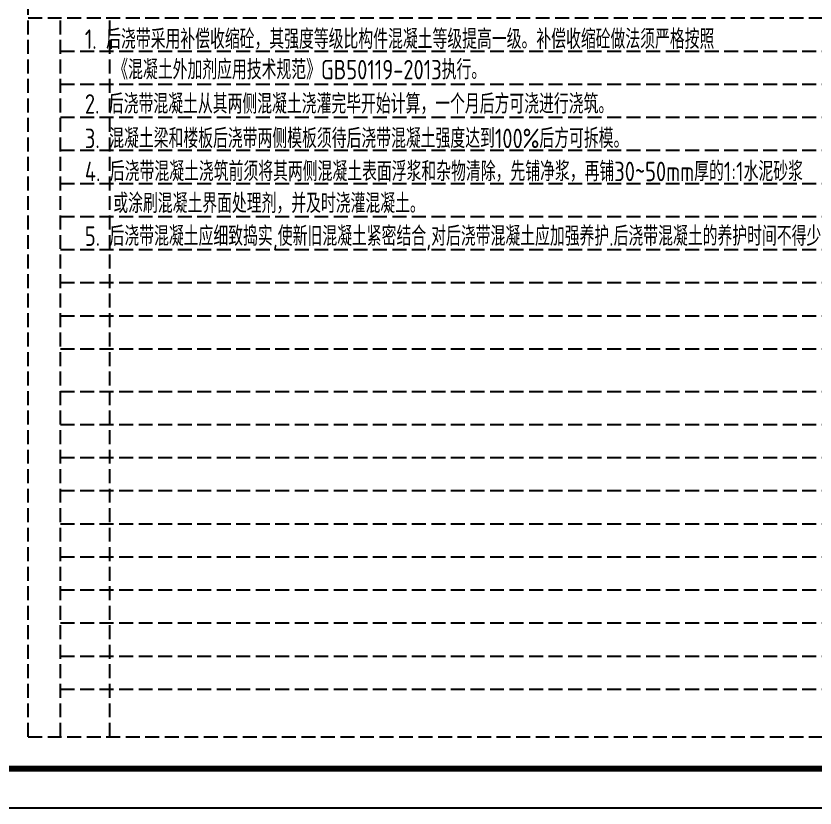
# Model space of a CAD drawing. Extents: x -33967 to 1773478, y -1022458 to -784650.
# Drawn here: x 174745 to 189074, y -967891 to -953684 of the extents above; entities that cross this region are included whole.
import ezdxf

# ---------------------------------------------------------------- set-up
doc = ezdxf.new("R2010")
doc.units = 0
doc.header["$LTSCALE"] = 1000
doc.header["$MEASUREMENT"] = 0
doc.linetypes.add('DASH', pattern=[0.35, 0.25, -0.1])
for name, color, linetype in [('PUB_TEXT', 7, 'Continuous'), ('PUB_TITLE', 4, 'Continuous'), ('填充', 251, 'Continuous')]:
    doc.layers.add(name, color=color, linetype=linetype)
doc.styles.add('_HZTXT', font='tssdeng.shx', dxfattribs={"width": 0.8, "bigfont": 'tssdchn.shx'})

msp = doc.modelspace()

# ---------------------------------------------------------------- linework, layer by layer
at = {"layer": 'PUB_TITLE'}
msp.add_lwpolyline([(137923.5, -925891.4), (197388.1, -925891.4), (197388.1, -967891.4), (138169.6, -967891.4)], close=True, dxfattribs=at)
at = {"layer": 'PUB_TITLE', "const_width": 106.1}
msp.add_lwpolyline([(140059, -967184.3), (139691.1, -926598.5), (196681, -926598.5), (196681, -967184.3)], close=True, dxfattribs=at)
at = {"layer": '填充', "linetype": 'DASH'}
for p, q in [((174964.4, -966613.7), (174964.4, -930552.4)), ((174964.4, -953719.5), (191429.1, -953719.5)), ((175545.9, -966613.7), (175545.9, -953719.5)), ((176427.3, -966613.7), (176427.3, -953719.5)), ((175545.9, -954313), (191429.1, -954313)), ((175545.9, -954906.5), (191429.1, -954906.5)), ((175545.9, -955500.1), (191429.1, -955500.1)), ((175545.9, -956093.6), (191429.1, -956093.6)), ((175545.9, -956687.1), (191429.1, -956687.1)), ((175545.9, -957280.7), (191429.1, -957280.7)), ((175545.9, -957874.2), (191429.1, -957874.2)), ((175545.9, -958467.7), (191429.1, -958467.7)), ((175545.9, -959061.3), (191429.1, -959061.3)), ((175545.9, -959654.8), (191429.1, -959654.8)), ((175545.9, -960417.4), (191429.1, -960417.4)), ((175545.9, -961010.9), (191429.1, -961010.9)), ((175545.9, -961604.4), (191429.1, -961604.4)), ((175545.9, -962198), (191429.1, -962198)), ((175545.9, -962791.5), (191429.1, -962791.5)), ((175545.9, -963385), (191429.1, -963385)), ((175545.9, -963978.6), (191429.1, -963978.6)), ((175545.9, -964572.1), (191429.1, -964572.1)), ((175545.9, -965165.6), (191429.1, -965165.6)), ((175545.9, -965759.2), (191429.1, -965759.2)), ((174964.4, -966613.7), (191429.1, -966613.7))]:
    msp.add_line(p, q, dxfattribs=at)

# ---------------------------------------------------------------- texts
at = {"layer": 'PUB_TEXT', "style": '_HZTXT', "width": 0.8}
for s, p in [('1. 后浇带采用补偿收缩砼，其强度等级比构件混凝土等级提高一级。补偿收缩砼做法须严格按照', (175980.3, -954275.1)), ('   《混凝土外加剂应用技术规范》GB50119-2013执行。', (175980.3, -954822.4)), ('2. 后浇带混凝土从其两侧混凝土浇灌完毕开始计算，一个月后方可浇进行浇筑。', (175980.3, -955436.4)), ('3. 混凝土梁和楼板后浇带两侧模板须待后浇带混凝土强度达到100%%%后方可拆模。', (175980.3, -956054.9)), ('4. 后浇带混凝土浇筑前须将其两侧混凝土表面浮浆和杂物清除，先铺净浆，再铺30~50mm厚的1:1水泥砂浆', (175980.3, -956647.8)), ('   或涂刷混凝土界面处理剂，并及时浇灌混凝土。', (175980.3, -957219.7)), ('5. 后浇带混凝土应细致捣实,使新旧混凝土紧密结合,对后浇带混凝土应加强养护.后浇带混凝土的养护时间不得少于28天.', (175980.3, -957807.9))]:
    msp.add_text(s, height=350, dxfattribs=at).set_placement(p)

doc.saveas('drawing.dxf')
